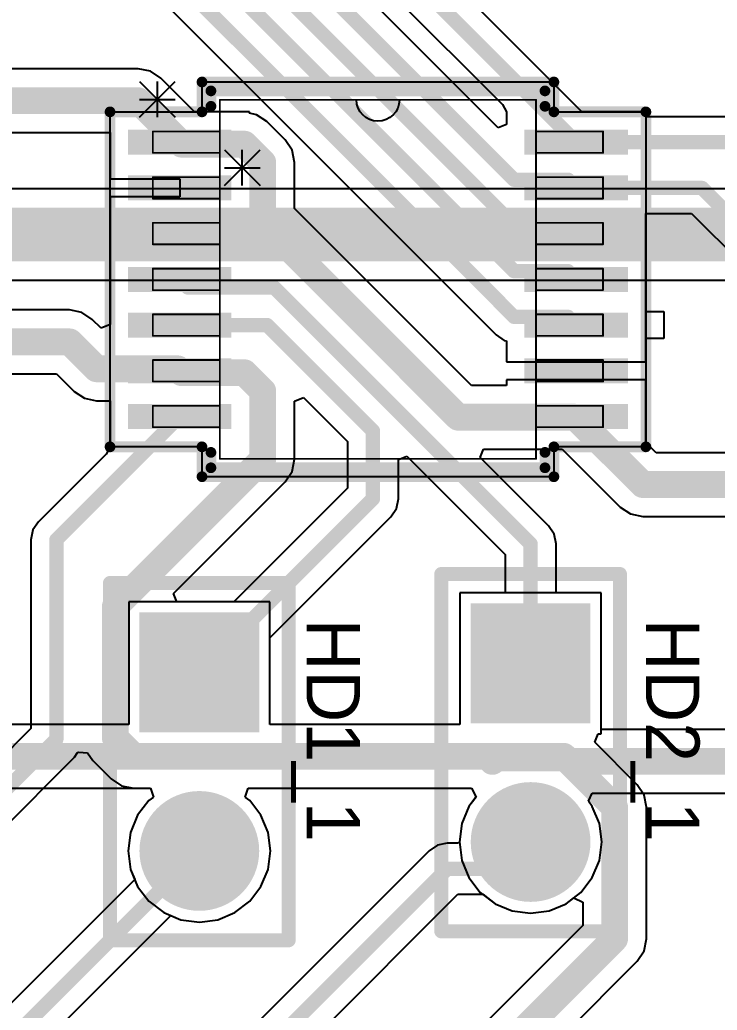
# Model space of a CAD drawing. Header units: millimetres. Extents: x 0.67 to 7.75, y 0.64 to 6.06.
# Drawn here: x 2.302 to 2.693, y 1.931 to 2.485 of the extents above; entities that cross this region are included whole.
import ezdxf

# ---------------------------------------------------------------- set-up
doc = ezdxf.new("R2010")
doc.units = ezdxf.units.MM
doc.header["$MEASUREMENT"] = 0
for name, color, linetype in [('BottomLayer', 5, 'Continuous'), ('BottomSolder', 6, 'Continuous'), ('Mechanical13', 56, 'Continuous'), ('Mechanical15', 56, 'Continuous'), ('MultiLayer', 9, 'Continuous'), ('PadHoleLayer', 156, 'Continuous'), ('TopLayer', 1, 'Continuous'), ('TopOverlay', 2, 'Continuous'), ('TopPaste', 8, 'Continuous'), ('TopSolder', 216, 'Continuous')]:
    doc.layers.add(name, color=color, linetype=linetype)

# ---------------------------------------------------------------- blocks, each defined once
blk = doc.blocks.new('RU_14_42')
at = {"layer": 'Mechanical13'}
for p, q in [((-0.086, 0.07249), (-0.06601, 0.0525)), ((-0.086, 0.0525), (-0.06601, 0.07249)), ((-0.076, 0.0525), (-0.076, 0.07249)), ((-0.086, 0.0625), (-0.06601, 0.0625))]:
    blk.add_line(p, q, dxfattribs=at)
at = {"layer": 'Mechanical13', "const_width": 0.001}
for points in [[(-0.0885, -0.1005), (-0.0885, 0.1005)], [(-0.0885, 0.1005), (0.0885, 0.1005)], [(0.0885, -0.1005), (0.0885, 0.1005)], [(-0.126, 0.07077), (-0.126, 0.08277)], [(-0.126, 0.08277), (-0.0885, 0.08277)], [(-0.0885, 0.07077), (-0.0885, 0.08277)], [(0.0885, 0.08277), (0.126, 0.08277)], [(0.0885, 0.07077), (0.0885, 0.08277)], [(0.126, 0.07077), (0.126, 0.08277)], [(-0.126, 0.07077), (-0.0885, 0.07077)], [(0.0885, 0.07077), (0.126, 0.07077)], [(-0.126, 0.04518), (-0.126, 0.05718)], [(-0.126, 0.05718), (-0.0885, 0.05718)], [(-0.0885, 0.04518), (-0.0885, 0.05718)], [(0.0885, 0.05718), (0.126, 0.05718)], [(0.0885, 0.04518), (0.0885, 0.05718)], [(0.126, 0.04518), (0.126, 0.05718)], [(-0.126, 0.04518), (-0.0885, 0.04518)], [(0.0885, 0.04518), (0.126, 0.04518)], [(-0.126, 0.01959), (-0.126, 0.03159)], [(-0.126, 0.03159), (-0.0885, 0.03159)], [(-0.0885, 0.01959), (-0.0885, 0.03159)], [(0.0885, 0.03159), (0.126, 0.03159)], [(0.0885, 0.01959), (0.0885, 0.03159)], [(0.126, 0.01959), (0.126, 0.03159)], [(-0.126, 0.01959), (-0.0885, 0.01959)], [(0.0885, 0.01959), (0.126, 0.01959)], [(-0.126, -0.006), (-0.126, 0.006)], [(-0.126, 0.006), (-0.0885, 0.006)], [(-0.0885, -0.006), (-0.0885, 0.006)], [(0.0885, 0.006), (0.126, 0.006)], [(0.0885, -0.006), (0.0885, 0.006)], [(0.126, -0.006), (0.126, 0.006)], [(-0.126, -0.006), (-0.0885, -0.006)], [(0.0885, -0.006), (0.126, -0.006)], [(-0.126, -0.03159), (-0.126, -0.01959)], [(-0.126, -0.01959), (-0.0885, -0.01959)], [(-0.0885, -0.03159), (-0.0885, -0.01959)], [(0.0885, -0.01959), (0.126, -0.01959)], [(0.0885, -0.03159), (0.0885, -0.01959)], [(0.126, -0.03159), (0.126, -0.01959)], [(-0.126, -0.03159), (-0.0885, -0.03159)], [(0.0885, -0.03159), (0.126, -0.03159)], [(-0.126, -0.05718), (-0.126, -0.04518)], [(-0.126, -0.04518), (-0.0885, -0.04518)], [(-0.0885, -0.05718), (-0.0885, -0.04518)], [(0.0885, -0.04518), (0.126, -0.04518)], [(0.0885, -0.05718), (0.0885, -0.04518)], [(0.126, -0.05718), (0.126, -0.04518)], [(-0.126, -0.05718), (-0.0885, -0.05718)], [(0.0885, -0.05718), (0.126, -0.05718)], [(-0.126, -0.08277), (-0.126, -0.07077)], [(-0.126, -0.07077), (-0.0885, -0.07077)], [(-0.0885, -0.08277), (-0.0885, -0.07077)], [(0.0885, -0.07077), (0.126, -0.07077)], [(0.0885, -0.08277), (0.0885, -0.07077)], [(0.126, -0.08277), (0.126, -0.07077)], [(-0.126, -0.08277), (-0.0885, -0.08277)], [(0.0885, -0.08277), (0.126, -0.08277)], [(-0.0885, -0.1005), (0.0885, -0.1005)]]:
    blk.add_lwpolyline(points, dxfattribs=at)
at = {"layer": 'Mechanical13', "const_width": 0.0005}
for points in [[(-0.08875, 0.1005, 1), (-0.08825, 0.1005, 1)], [(-0.08875, 0.1005, 1), (-0.08825, 0.1005, 1)], [(0.08825, 0.1005, 1), (0.08875, 0.1005, 1)], [(0.08825, 0.1005, 1), (0.08875, 0.1005, 1)], [(-0.12625, 0.08277, 1), (-0.12575, 0.08277, 1)], [(-0.12625, 0.08277, 1), (-0.12575, 0.08277, 1)], [(-0.08875, 0.08277, 1), (-0.08825, 0.08277, 1)], [(-0.08875, 0.08277, 1), (-0.08825, 0.08277, 1)], [(0.08825, 0.08277, 1), (0.08875, 0.08277, 1)], [(0.08825, 0.08277, 1), (0.08875, 0.08277, 1)], [(0.12575, 0.08277, 1), (0.12625, 0.08277, 1)], [(0.12575, 0.08277, 1), (0.12625, 0.08277, 1)], [(-0.12625, 0.07077, 1), (-0.12575, 0.07077, 1)], [(-0.12625, 0.07077, 1), (-0.12575, 0.07077, 1)], [(-0.08875, 0.07077, 1), (-0.08825, 0.07077, 1)], [(-0.08875, 0.07077, 1), (-0.08825, 0.07077, 1)], [(0.08825, 0.07077, 1), (0.08875, 0.07077, 1)], [(0.08825, 0.07077, 1), (0.08875, 0.07077, 1)], [(0.12575, 0.07077, 1), (0.12625, 0.07077, 1)], [(0.12575, 0.07077, 1), (0.12625, 0.07077, 1)], [(-0.12625, 0.05718, 1), (-0.12575, 0.05718, 1)], [(-0.12625, 0.05718, 1), (-0.12575, 0.05718, 1)], [(-0.08875, 0.05718, 1), (-0.08825, 0.05718, 1)], [(-0.08875, 0.05718, 1), (-0.08825, 0.05718, 1)], [(0.08825, 0.05718, 1), (0.08875, 0.05718, 1)], [(0.08825, 0.05718, 1), (0.08875, 0.05718, 1)], [(0.12575, 0.05718, 1), (0.12625, 0.05718, 1)], [(0.12575, 0.05718, 1), (0.12625, 0.05718, 1)], [(-0.12625, 0.04518, 1), (-0.12575, 0.04518, 1)], [(-0.12625, 0.04518, 1), (-0.12575, 0.04518, 1)], [(-0.08875, 0.04518, 1), (-0.08825, 0.04518, 1)], [(-0.08875, 0.04518, 1), (-0.08825, 0.04518, 1)], [(0.08825, 0.04518, 1), (0.08875, 0.04518, 1)], [(0.08825, 0.04518, 1), (0.08875, 0.04518, 1)], [(0.12575, 0.04518, 1), (0.12625, 0.04518, 1)], [(0.12575, 0.04518, 1), (0.12625, 0.04518, 1)], [(-0.12625, 0.03159, 1), (-0.12575, 0.03159, 1)], [(-0.12625, 0.03159, 1), (-0.12575, 0.03159, 1)], [(-0.08875, 0.03159, 1), (-0.08825, 0.03159, 1)], [(-0.08875, 0.03159, 1), (-0.08825, 0.03159, 1)], [(0.08825, 0.03159, 1), (0.08875, 0.03159, 1)], [(0.08825, 0.03159, 1), (0.08875, 0.03159, 1)], [(0.12575, 0.03159, 1), (0.12625, 0.03159, 1)], [(0.12575, 0.03159, 1), (0.12625, 0.03159, 1)], [(-0.12625, 0.01959, 1), (-0.12575, 0.01959, 1)], [(-0.12625, 0.01959, 1), (-0.12575, 0.01959, 1)], [(-0.08875, 0.01959, 1), (-0.08825, 0.01959, 1)], [(-0.08875, 0.01959, 1), (-0.08825, 0.01959, 1)], [(0.08825, 0.01959, 1), (0.08875, 0.01959, 1)], [(0.08825, 0.01959, 1), (0.08875, 0.01959, 1)], [(0.12575, 0.01959, 1), (0.12625, 0.01959, 1)], [(0.12575, 0.01959, 1), (0.12625, 0.01959, 1)], [(-0.12625, 0.006, 1), (-0.12575, 0.006, 1)], [(-0.12625, 0.006, 1), (-0.12575, 0.006, 1)], [(-0.08875, 0.006, 1), (-0.08825, 0.006, 1)], [(-0.08875, 0.006, 1), (-0.08825, 0.006, 1)], [(0.08825, 0.006, 1), (0.08875, 0.006, 1)], [(0.08825, 0.006, 1), (0.08875, 0.006, 1)], [(0.12575, 0.006, 1), (0.12625, 0.006, 1)], [(0.12575, 0.006, 1), (0.12625, 0.006, 1)], [(-0.12625, -0.006, 1), (-0.12575, -0.006, 1)], [(-0.12625, -0.006, 1), (-0.12575, -0.006, 1)], [(-0.08875, -0.006, 1), (-0.08825, -0.006, 1)], [(-0.08875, -0.006, 1), (-0.08825, -0.006, 1)], [(0.08825, -0.006, 1), (0.08875, -0.006, 1)], [(0.08825, -0.006, 1), (0.08875, -0.006, 1)], [(0.12575, -0.006, 1), (0.12625, -0.006, 1)], [(0.12575, -0.006, 1), (0.12625, -0.006, 1)], [(-0.12625, -0.01959, 1), (-0.12575, -0.01959, 1)], [(-0.12625, -0.01959, 1), (-0.12575, -0.01959, 1)], [(-0.08875, -0.01959, 1), (-0.08825, -0.01959, 1)], [(-0.08875, -0.01959, 1), (-0.08825, -0.01959, 1)], [(0.08825, -0.01959, 1), (0.08875, -0.01959, 1)], [(0.08825, -0.01959, 1), (0.08875, -0.01959, 1)], [(0.12575, -0.01959, 1), (0.12625, -0.01959, 1)], [(0.12575, -0.01959, 1), (0.12625, -0.01959, 1)], [(-0.12625, -0.03159, 1), (-0.12575, -0.03159, 1)], [(-0.12625, -0.03159, 1), (-0.12575, -0.03159, 1)], [(-0.08875, -0.03159, 1), (-0.08825, -0.03159, 1)], [(-0.08875, -0.03159, 1), (-0.08825, -0.03159, 1)], [(0.08825, -0.03159, 1), (0.08875, -0.03159, 1)], [(0.08825, -0.03159, 1), (0.08875, -0.03159, 1)], [(0.12575, -0.03159, 1), (0.12625, -0.03159, 1)], [(0.12575, -0.03159, 1), (0.12625, -0.03159, 1)], [(-0.12625, -0.04518, 1), (-0.12575, -0.04518, 1)], [(-0.12625, -0.04518, 1), (-0.12575, -0.04518, 1)], [(-0.08875, -0.04518, 1), (-0.08825, -0.04518, 1)], [(-0.08875, -0.04518, 1), (-0.08825, -0.04518, 1)], [(0.08825, -0.04518, 1), (0.08875, -0.04518, 1)], [(0.08825, -0.04518, 1), (0.08875, -0.04518, 1)], [(0.12575, -0.04518, 1), (0.12625, -0.04518, 1)], [(0.12575, -0.04518, 1), (0.12625, -0.04518, 1)], [(-0.12625, -0.05718, 1), (-0.12575, -0.05718, 1)], [(-0.12625, -0.05718, 1), (-0.12575, -0.05718, 1)], [(-0.08875, -0.05718, 1), (-0.08825, -0.05718, 1)], [(-0.08875, -0.05718, 1), (-0.08825, -0.05718, 1)], [(0.08825, -0.05718, 1), (0.08875, -0.05718, 1)], [(0.08825, -0.05718, 1), (0.08875, -0.05718, 1)], [(0.12575, -0.05718, 1), (0.12625, -0.05718, 1)], [(0.12575, -0.05718, 1), (0.12625, -0.05718, 1)], [(-0.12625, -0.07077, 1), (-0.12575, -0.07077, 1)], [(-0.12625, -0.07077, 1), (-0.12575, -0.07077, 1)], [(-0.08875, -0.07077, 1), (-0.08825, -0.07077, 1)], [(-0.08875, -0.07077, 1), (-0.08825, -0.07077, 1)], [(0.08825, -0.07077, 1), (0.08875, -0.07077, 1)], [(0.08825, -0.07077, 1), (0.08875, -0.07077, 1)], [(0.12575, -0.07077, 1), (0.12625, -0.07077, 1)], [(0.12575, -0.07077, 1), (0.12625, -0.07077, 1)], [(-0.12625, -0.08277, 1), (-0.12575, -0.08277, 1)], [(-0.12625, -0.08277, 1), (-0.12575, -0.08277, 1)], [(-0.08875, -0.08277, 1), (-0.08825, -0.08277, 1)], [(-0.08875, -0.08277, 1), (-0.08825, -0.08277, 1)], [(0.08825, -0.08277, 1), (0.08875, -0.08277, 1)], [(0.08825, -0.08277, 1), (0.08875, -0.08277, 1)], [(0.12575, -0.08277, 1), (0.12625, -0.08277, 1)], [(0.12575, -0.08277, 1), (0.12625, -0.08277, 1)], [(-0.08875, -0.1005, 1), (-0.08825, -0.1005, 1)], [(-0.08875, -0.1005, 1), (-0.08825, -0.1005, 1)], [(0.08825, -0.1005, 1), (0.08875, -0.1005, 1)], [(0.08825, -0.1005, 1), (0.08875, -0.1005, 1)]]:
    blk.add_lwpolyline(points, format="xyb", close=True, dxfattribs=at)
at = {"layer": 'Mechanical13'}
blk.add_lwpolyline([(0.012, 0.1005, -1), (-0.012, 0.1005)], format="xyb", dxfattribs=at)
for points in [[(-0.012, 0.1005, 1), (-0.012, 0.1005, 1)], [(0.012, 0.1005, 1), (0.012, 0.1005, 1)]]:
    blk.add_lwpolyline(points, format="xyb", close=True, dxfattribs=at)
at = {"layer": 'Mechanical15'}
for p, q in [((-0.0985, 0.09377), (-0.0985, 0.1105)), ((-0.0985, 0.1105), (0.0985, 0.1105)), ((0.0985, 0.1105), (0.0985, 0.09377)), ((-0.15, -0.09377), (-0.15, 0.09377)), ((-0.15, 0.09377), (-0.0985, 0.09377)), ((0.0985, 0.09377), (0.15, 0.09377)), ((0.15, 0.09377), (0.15, -0.09377)), ((-0.0985, -0.09377), (-0.15, -0.09377)), ((-0.0985, -0.1105), (-0.0985, -0.09377)), ((0.15, -0.09377), (0.0985, -0.09377)), ((0.0985, -0.09377), (0.0985, -0.1105)), ((0.0985, -0.1105), (-0.0985, -0.1105))]:
    blk.add_line(p, q, dxfattribs=at)
at = {"layer": 'Mechanical15', "const_width": 0.006}
for points in [[(-0.0985, 0.1105), (0.0985, 0.1105)], [(-0.0985, 0.09377), (-0.0985, 0.1105)], [(0.0985, 0.09377), (0.0985, 0.1105)], [(-0.15, 0.09377), (-0.0985, 0.09377)], [(-0.15, -0.09377), (-0.15, 0.09377)], [(0.0985, 0.09377), (0.15, 0.09377)], [(0.15, -0.09377), (0.15, 0.09377)], [(-0.15, -0.09377), (-0.0985, -0.09377)], [(-0.0985, -0.1105), (-0.0985, -0.09377)], [(0.0985, -0.1105), (0.0985, -0.09377)], [(0.0985, -0.09377), (0.15, -0.09377)], [(-0.0985, -0.1105), (0.0985, -0.1105)]]:
    blk.add_lwpolyline(points, dxfattribs=at)
at = {"layer": 'Mechanical15', "const_width": 0.003}
for points in [[(-0.1, 0.1105, 1), (-0.097, 0.1105, 1)], [(-0.1, 0.1105, 1), (-0.097, 0.1105, 1)], [(0.097, 0.1105, 1), (0.1, 0.1105, 1)], [(0.097, 0.1105, 1), (0.1, 0.1105, 1)], [(-0.1515, 0.09377, 1), (-0.1485, 0.09377, 1)], [(-0.1515, 0.09377, 1), (-0.1485, 0.09377, 1)], [(-0.1, 0.09377, 1), (-0.097, 0.09377, 1)], [(-0.1, 0.09377, 1), (-0.097, 0.09377, 1)], [(0.097, 0.09377, 1), (0.1, 0.09377, 1)], [(0.097, 0.09377, 1), (0.1, 0.09377, 1)], [(0.1485, 0.09377, 1), (0.1515, 0.09377, 1)], [(0.1485, 0.09377, 1), (0.1515, 0.09377, 1)], [(-0.1515, -0.09377, 1), (-0.1485, -0.09377, 1)], [(-0.1515, -0.09377, 1), (-0.1485, -0.09377, 1)], [(-0.1, -0.09377, 1), (-0.097, -0.09377, 1)], [(-0.1, -0.09377, 1), (-0.097, -0.09377, 1)], [(0.097, -0.09377, 1), (0.1, -0.09377, 1)], [(0.097, -0.09377, 1), (0.1, -0.09377, 1)], [(0.1485, -0.09377, 1), (0.1515, -0.09377, 1)], [(0.1485, -0.09377, 1), (0.1515, -0.09377, 1)], [(-0.1, -0.1105, 1), (-0.097, -0.1105, 1)], [(-0.1, -0.1105, 1), (-0.097, -0.1105, 1)], [(0.097, -0.1105, 1), (0.1, -0.1105, 1)], [(0.097, -0.1105, 1), (0.1, -0.1105, 1)]]:
    blk.add_lwpolyline(points, format="xyb", close=True, dxfattribs=at)
at = {"layer": 'TopLayer'}
for points in [[(-0.14, 0.06977), (-0.082, 0.06977), (-0.14, 0.08377), (-0.082, 0.08377)], [(0.082, 0.06977), (0.14, 0.06977), (0.082, 0.08377), (0.14, 0.08377)], [(-0.14, 0.04418), (-0.082, 0.04418), (-0.14, 0.05818), (-0.082, 0.05818)], [(0.082, 0.04418), (0.14, 0.04418), (0.082, 0.05818), (0.14, 0.05818)], [(-0.14, 0.01859), (-0.082, 0.01859), (-0.14, 0.03259), (-0.082, 0.03259)], [(0.082, 0.01859), (0.14, 0.01859), (0.082, 0.03259), (0.14, 0.03259)], [(-0.14, -0.007), (-0.082, -0.007), (-0.14, 0.007), (-0.082, 0.007)], [(0.082, -0.007), (0.14, -0.007), (0.082, 0.007), (0.14, 0.007)], [(-0.14, -0.03259), (-0.082, -0.03259), (-0.14, -0.01859), (-0.082, -0.01859)], [(0.082, -0.03259), (0.14, -0.03259), (0.082, -0.01859), (0.14, -0.01859)], [(-0.14, -0.05818), (-0.082, -0.05818), (-0.14, -0.04418), (-0.082, -0.04418)], [(0.082, -0.05818), (0.14, -0.05818), (0.082, -0.04418), (0.14, -0.04418)], [(-0.14, -0.08377), (-0.082, -0.08377), (-0.14, -0.06977), (-0.082, -0.06977)], [(0.082, -0.08377), (0.14, -0.08377), (0.082, -0.06977), (0.14, -0.06977)]]:
    blk.add_solid(points, dxfattribs=at)
at = {"layer": 'TopOverlay'}
for p, q in [((-0.1335, 0.11076), (-0.11351, 0.09077)), ((-0.1335, 0.09077), (-0.11351, 0.11076)), ((-0.1235, 0.09077), (-0.1235, 0.11076)), ((-0.1335, 0.10077), (-0.11351, 0.10077)), ((0.15, -0.03309), (0.15, -0.01809)), ((0.15, -0.01809), (0.16, -0.01809)), ((0.16, -0.01809), (0.16, -0.03309)), ((0.16, -0.03309), (0.15, -0.03309))]:
    blk.add_line(p, q, dxfattribs=at)
at = {"layer": 'TopOverlay', "const_width": 0.006}
for points in [[(-0.0935, 0.09687), (-0.0935, 0.1055)], [(-0.0935, 0.1055), (0.0935, 0.1055)], [(0.0935, 0.09687), (0.0935, 0.1055)], [(-0.0935, -0.1055), (-0.0935, -0.09687)], [(0.0935, -0.1055), (0.0935, -0.09687)], [(-0.0935, -0.1055), (0.0935, -0.1055)]]:
    blk.add_lwpolyline(points, dxfattribs=at)
at = {"layer": 'TopOverlay', "const_width": 0.003}
for points in [[(-0.095, 0.1055, 1), (-0.092, 0.1055, 1)], [(-0.095, 0.1055, 1), (-0.092, 0.1055, 1)], [(0.092, 0.1055, 1), (0.095, 0.1055, 1)], [(0.092, 0.1055, 1), (0.095, 0.1055, 1)], [(-0.095, 0.09687, 1), (-0.092, 0.09687, 1)], [(0.092, 0.09687, 1), (0.095, 0.09687, 1)], [(-0.095, -0.09687, 1), (-0.092, -0.09687, 1)], [(0.092, -0.09687, 1), (0.095, -0.09687, 1)], [(-0.095, -0.1055, 1), (-0.092, -0.1055, 1)], [(-0.095, -0.1055, 1), (-0.092, -0.1055, 1)], [(0.092, -0.1055, 1), (0.095, -0.1055, 1)], [(0.092, -0.1055, 1), (0.095, -0.1055, 1)]]:
    blk.add_lwpolyline(points, format="xyb", close=True, dxfattribs=at)
at = {"layer": 'TopPaste'}
for points in [[(-0.14, 0.06977), (-0.082, 0.06977), (-0.14, 0.08377), (-0.082, 0.08377)], [(0.082, 0.06977), (0.14, 0.06977), (0.082, 0.08377), (0.14, 0.08377)], [(-0.14, 0.04418), (-0.082, 0.04418), (-0.14, 0.05818), (-0.082, 0.05818)], [(0.082, 0.04418), (0.14, 0.04418), (0.082, 0.05818), (0.14, 0.05818)], [(-0.14, 0.01859), (-0.082, 0.01859), (-0.14, 0.03259), (-0.082, 0.03259)], [(0.082, 0.01859), (0.14, 0.01859), (0.082, 0.03259), (0.14, 0.03259)], [(-0.14, -0.007), (-0.082, -0.007), (-0.14, 0.007), (-0.082, 0.007)], [(0.082, -0.007), (0.14, -0.007), (0.082, 0.007), (0.14, 0.007)], [(-0.14, -0.03259), (-0.082, -0.03259), (-0.14, -0.01859), (-0.082, -0.01859)], [(0.082, -0.03259), (0.14, -0.03259), (0.082, -0.01859), (0.14, -0.01859)], [(-0.14, -0.05818), (-0.082, -0.05818), (-0.14, -0.04418), (-0.082, -0.04418)], [(0.082, -0.05818), (0.14, -0.05818), (0.082, -0.04418), (0.14, -0.04418)], [(-0.14, -0.08377), (-0.082, -0.08377), (-0.14, -0.06977), (-0.082, -0.06977)], [(0.082, -0.08377), (0.14, -0.08377), (0.082, -0.06977), (0.14, -0.06977)]]:
    blk.add_solid(points, dxfattribs=at)
at = {"layer": 'TopSolder'}
for points in [[(-0.14, 0.06977), (-0.082, 0.06977), (-0.14, 0.08377), (-0.082, 0.08377)], [(0.082, 0.06977), (0.14, 0.06977), (0.082, 0.08377), (0.14, 0.08377)], [(-0.14, 0.04418), (-0.082, 0.04418), (-0.14, 0.05818), (-0.082, 0.05818)], [(0.082, 0.04418), (0.14, 0.04418), (0.082, 0.05818), (0.14, 0.05818)], [(-0.14, 0.01859), (-0.082, 0.01859), (-0.14, 0.03259), (-0.082, 0.03259)], [(0.082, 0.01859), (0.14, 0.01859), (0.082, 0.03259), (0.14, 0.03259)], [(-0.14, -0.007), (-0.082, -0.007), (-0.14, 0.007), (-0.082, 0.007)], [(0.082, -0.007), (0.14, -0.007), (0.082, 0.007), (0.14, 0.007)], [(-0.14, -0.03259), (-0.082, -0.03259), (-0.14, -0.01859), (-0.082, -0.01859)], [(0.082, -0.03259), (0.14, -0.03259), (0.082, -0.01859), (0.14, -0.01859)], [(-0.14, -0.05818), (-0.082, -0.05818), (-0.14, -0.04418), (-0.082, -0.04418)], [(0.082, -0.05818), (0.14, -0.05818), (0.082, -0.04418), (0.14, -0.04418)], [(-0.14, -0.08377), (-0.082, -0.08377), (-0.14, -0.06977), (-0.082, -0.06977)], [(0.082, -0.08377), (0.14, -0.08377), (0.082, -0.06977), (0.14, -0.06977)]]:
    blk.add_solid(points, dxfattribs=at)
blk = doc.blocks.new('HDR1X2_54')
at = {"layer": 'BottomLayer', "const_width": 0.02953}
blk.add_lwpolyline([(0.08524, 0, 1), (0.11476, 0, 1)], format="xyb", close=True, dxfattribs=at)
at = {"layer": 'BottomLayer'}
blk.add_solid([(-0.02953, -0.02953), (0.02953, -0.02953), (-0.02953, 0.02953), (0.02953, 0.02953)], dxfattribs=at)
at = {"layer": 'BottomSolder', "const_width": 0.03353}
blk.add_lwpolyline([(0.08324, 0, 1), (0.11676, 0, 1)], format="xyb", close=True, dxfattribs=at)
at = {"layer": 'BottomSolder'}
blk.add_solid([(-0.03353, -0.03353), (0.03353, -0.03353), (-0.03353, 0.03353), (0.03353, 0.03353)], dxfattribs=at)
at = {"layer": 'MultiLayer', "const_width": 0.02953}
blk.add_lwpolyline([(0.08524, 0, 1), (0.11476, 0, 1)], format="xyb", close=True, dxfattribs=at)
at = {"layer": 'MultiLayer'}
blk.add_solid([(-0.02953, -0.02953), (0.02953, -0.02953), (-0.02953, 0.02953), (0.02953, 0.02953)], dxfattribs=at)
at = {"layer": 'PadHoleLayer', "const_width": 0.01772}
for points in [[(-0.00886, 0, 1), (0.00886, 0, 1)], [(0.09114, 0, 1), (0.10886, 0, 1)]]:
    blk.add_lwpolyline(points, format="xyb", close=True, dxfattribs=at)
at = {"layer": 'TopLayer', "const_width": 0.02953}
blk.add_lwpolyline([(0.08524, 0, 1), (0.11476, 0, 1)], format="xyb", close=True, dxfattribs=at)
at = {"layer": 'TopLayer'}
blk.add_solid([(-0.02953, -0.02953), (0.02953, -0.02953), (-0.02953, 0.02953), (0.02953, 0.02953)], dxfattribs=at)
at = {"layer": 'TopOverlay', "const_width": 0.00787}
for points in [[(-0.05, -0.05), (-0.05, 0.05)], [(0.15, 0.05), (-0.05, 0.05)], [(0.15, -0.05), (0.15, 0.05)], [(0.15, -0.05), (-0.05, -0.05)]]:
    blk.add_lwpolyline(points, dxfattribs=at)
at = {"layer": 'TopOverlay', "const_width": 0.00394}
for points in [[(-0.05197, 0.05, 1), (-0.04803, 0.05, 1)], [(-0.05197, 0.05, 1), (-0.04803, 0.05, 1)], [(0.14803, 0.05, 1), (0.15197, 0.05, 1)], [(0.14803, 0.05, 1), (0.15197, 0.05, 1)], [(-0.05197, -0.05, 1), (-0.04803, -0.05, 1)], [(-0.05197, -0.05, 1), (-0.04803, -0.05, 1)], [(0.14803, -0.05, 1), (0.15197, -0.05, 1)], [(0.14803, -0.05, 1), (0.15197, -0.05, 1)]]:
    blk.add_lwpolyline(points, format="xyb", close=True, dxfattribs=at)
at = {"layer": 'TopSolder', "const_width": 0.03353}
blk.add_lwpolyline([(0.08324, 0, 1), (0.11676, 0, 1)], format="xyb", close=True, dxfattribs=at)
at = {"layer": 'TopSolder'}
blk.add_solid([(-0.03353, -0.03353), (0.03353, -0.03353), (-0.03353, 0.03353), (0.03353, 0.03353)], dxfattribs=at)
blk = doc.blocks.new('HDR1X2_55')
at = {"layer": 'BottomLayer', "const_width": 0.02953}
blk.add_lwpolyline([(0.08524, 0, 1), (0.11476, 0, 1)], format="xyb", close=True, dxfattribs=at)
at = {"layer": 'BottomLayer'}
blk.add_solid([(-0.02953, -0.02953), (0.02953, -0.02953), (-0.02953, 0.02953), (0.02953, 0.02953)], dxfattribs=at)
at = {"layer": 'BottomSolder', "const_width": 0.03353}
blk.add_lwpolyline([(0.08324, 0, 1), (0.11676, 0, 1)], format="xyb", close=True, dxfattribs=at)
at = {"layer": 'BottomSolder'}
blk.add_solid([(-0.03353, -0.03353), (0.03353, -0.03353), (-0.03353, 0.03353), (0.03353, 0.03353)], dxfattribs=at)
at = {"layer": 'MultiLayer', "const_width": 0.02953}
blk.add_lwpolyline([(0.08524, 0, 1), (0.11476, 0, 1)], format="xyb", close=True, dxfattribs=at)
at = {"layer": 'MultiLayer'}
blk.add_solid([(-0.02953, -0.02953), (0.02953, -0.02953), (-0.02953, 0.02953), (0.02953, 0.02953)], dxfattribs=at)
at = {"layer": 'PadHoleLayer', "const_width": 0.01772}
for points in [[(-0.00886, 0, 1), (0.00886, 0, 1)], [(0.09114, 0, 1), (0.10886, 0, 1)]]:
    blk.add_lwpolyline(points, format="xyb", close=True, dxfattribs=at)
at = {"layer": 'TopLayer', "const_width": 0.02953}
blk.add_lwpolyline([(0.08524, 0, 1), (0.11476, 0, 1)], format="xyb", close=True, dxfattribs=at)
at = {"layer": 'TopLayer'}
blk.add_solid([(-0.02953, -0.02953), (0.02953, -0.02953), (-0.02953, 0.02953), (0.02953, 0.02953)], dxfattribs=at)
at = {"layer": 'TopOverlay', "const_width": 0.00787}
for points in [[(-0.05, -0.05), (-0.05, 0.05)], [(0.15, 0.05), (-0.05, 0.05)], [(0.15, -0.05), (0.15, 0.05)], [(0.15, -0.05), (-0.05, -0.05)]]:
    blk.add_lwpolyline(points, dxfattribs=at)
at = {"layer": 'TopOverlay', "const_width": 0.00394}
for points in [[(-0.05197, 0.05, 1), (-0.04803, 0.05, 1)], [(-0.05197, 0.05, 1), (-0.04803, 0.05, 1)], [(0.14803, 0.05, 1), (0.15197, 0.05, 1)], [(0.14803, 0.05, 1), (0.15197, 0.05, 1)], [(-0.05197, -0.05, 1), (-0.04803, -0.05, 1)], [(-0.05197, -0.05, 1), (-0.04803, -0.05, 1)], [(0.14803, -0.05, 1), (0.15197, -0.05, 1)], [(0.14803, -0.05, 1), (0.15197, -0.05, 1)]]:
    blk.add_lwpolyline(points, format="xyb", close=True, dxfattribs=at)
at = {"layer": 'TopSolder', "const_width": 0.03353}
blk.add_lwpolyline([(0.08324, 0, 1), (0.11676, 0, 1)], format="xyb", close=True, dxfattribs=at)
at = {"layer": 'TopSolder'}
blk.add_solid([(-0.03353, -0.03353), (0.03353, -0.03353), (-0.03353, 0.03353), (0.03353, 0.03353)], dxfattribs=at)

msp = doc.modelspace()

# ---------------------------------------------------------------- linework, layer by layer
at = {"layer": 'BottomLayer'}
for p, q in [((3.241, 2.39049), (2.10927, 2.39049)), ((2.10927, 2.33951), (3.20453, 2.33951)), ((2.62778, 2.16441), (2.54872, 2.16441)), ((2.54872, 2.16441), (2.54872, 2.0907)), ((2.62778, 2.08784), (2.62778, 2.16441)), ((2.44232, 2.15941), (2.36327, 2.15941)), ((2.36327, 2.15941), (2.36327, 2.0907)), ((2.44232, 2.0907), (2.44232, 2.15941)), ((2.36327, 2.0907), (1.92157, 2.0907)), ((2.54872, 2.0907), (2.44232, 2.0907)), ((2.89957, 2.08784), (2.62778, 2.08784)), ((1.92157, 2.05502), (2.37543, 2.05502)), ((2.37543, 2.05502), (2.37713, 2.05002)), ((2.42846, 2.05002), (2.43016, 2.05502)), ((2.43016, 2.05502), (2.55524, 2.05502)), ((2.55524, 2.05502), (2.55736, 2.05073)), ((2.62059, 2.04767), (2.6228, 2.05216)), ((2.6228, 2.05216), (2.89957, 2.05216)), ((2.3746, 2.04808), (2.36827, 2.03982)), ((2.37713, 2.05002), (2.3746, 2.04808)), ((2.43099, 2.04808), (2.42846, 2.05002)), ((2.43732, 2.03982), (2.43099, 2.04808)), ((2.55722, 2.04938), (2.55372, 2.04482)), ((2.55736, 2.05073), (2.55722, 2.04938)), ((2.62278, 2.04482), (2.62059, 2.04767)), ((2.55372, 2.04482), (2.54974, 2.0352)), ((2.62676, 2.0352), (2.62278, 2.04482)), ((2.36827, 2.03982), (2.36429, 2.0302)), ((2.44131, 2.0302), (2.43732, 2.03982)), ((2.54974, 2.0352), (2.54838, 2.02489)), ((2.62812, 2.02489), (2.62676, 2.0352)), ((2.36429, 2.0302), (2.36293, 2.01989)), ((2.44266, 2.01989), (2.44131, 2.0302)), ((2.54838, 2.02489), (2.54974, 2.01457)), ((2.62676, 2.01457), (2.62812, 2.02489)), ((2.36293, 2.01989), (2.36429, 2.00957)), ((2.44131, 2.00957), (2.44266, 2.01989)), ((2.54974, 2.01457), (2.55372, 2.00495)), ((2.62278, 2.00495), (2.62676, 2.01457)), ((2.36429, 2.00957), (2.36827, 1.99995)), ((2.43732, 1.99995), (2.44131, 2.00957)), ((2.55372, 2.00495), (2.56006, 1.99669)), ((2.61644, 1.99669), (2.62278, 2.00495)), ((2.36827, 1.99995), (2.3746, 1.99169)), ((2.43099, 1.99169), (2.43732, 1.99995)), ((2.56006, 1.99669), (2.56832, 1.99036)), ((2.60819, 1.99036), (2.61644, 1.99669)), ((2.3746, 1.99169), (2.38286, 1.98536)), ((2.42273, 1.98536), (2.43099, 1.99169)), ((2.38286, 1.98536), (2.39248, 1.98138)), ((2.41311, 1.98138), (2.42273, 1.98536)), ((2.56832, 1.99036), (2.57793, 1.98638)), ((2.57793, 1.98638), (2.58825, 1.98502)), ((2.58825, 1.98502), (2.59857, 1.98638)), ((2.59857, 1.98638), (2.60819, 1.99036)), ((2.39248, 1.98138), (2.4028, 1.98002)), ((2.4028, 1.98002), (2.41311, 1.98138))]:
    msp.add_line(p, q, dxfattribs=at)
for points, const_width in [([(2.085, 2.365), (3.241, 2.365)], 0.03), ([(1.89114, 2.07286), (2.564, 2.07286)], 0.015), ([(2.564, 2.07286), (2.56686, 2.07)], 0.015), ([(2.56686, 2.07), (2.56877, 2.07191)], 0.015), ([(2.56877, 2.07191), (2.60773, 2.07191)], 0.015), ([(2.60773, 2.07191), (2.60964, 2.07)], 0.015), ([(2.60964, 2.07), (2.935, 2.07)], 0.015)]:
    msp.add_lwpolyline(points, dxfattribs=dict(at, const_width=const_width))
at = {"layer": 'BottomLayer', "const_width": 0.0075}
for points in [[(2.56025, 2.07286, 1), (2.56775, 2.07286, 1)], [(2.56025, 2.07286, 1), (2.56775, 2.07286, 1)], [(2.56502, 2.07191, 1), (2.57252, 2.07191, 1)], [(2.56502, 2.07191, 1), (2.57252, 2.07191, 1)], [(2.60398, 2.07191, 1), (2.61148, 2.07191, 1)], [(2.60398, 2.07191, 1), (2.61148, 2.07191, 1)], [(2.56311, 2.07, 1), (2.57061, 2.07, 1)], [(2.56311, 2.07, 1), (2.57061, 2.07, 1)], [(2.60589, 2.07, 1), (2.61339, 2.07, 1)], [(2.60589, 2.07, 1), (2.61339, 2.07, 1)]]:
    msp.add_lwpolyline(points, format="xyb", close=True, dxfattribs=at)
at = {"layer": 'TopLayer'}
for p, q in [((2.61698, 2.43366), (2.33283, 2.71781)), ((2.31283, 2.69743), (2.57255, 2.43772)), ((2.57018, 2.42467), (2.30412, 2.69072)), ((2.3236, 2.55423), (2.56043, 2.3174)), ((2.36857, 2.45773), (2.29079, 2.45773)), ((2.3754, 2.45637), (2.36857, 2.45773)), ((2.38118, 2.4525), (2.3754, 2.45637)), ((2.40003, 2.43366), (2.38118, 2.4525)), ((2.57255, 2.43772), (2.5748, 2.43366)), ((2.4308, 2.43366), (2.40003, 2.43366)), ((2.4308, 2.43286), (2.4308, 2.43366)), ((2.43487, 2.43205), (2.4308, 2.43286)), ((2.44066, 2.42818), (2.43487, 2.43205)), ((2.5748, 2.43366), (2.5748, 2.43366)), ((2.5748, 2.43366), (2.5748, 2.43366)), ((2.5748, 2.43366), (2.5748, 2.42658)), ((2.6528, 2.43366), (2.61698, 2.43366)), ((2.6528, 2.43093), (2.6528, 2.43366)), ((2.7398, 2.43093), (2.6528, 2.43093)), ((2.45091, 2.41793), (2.44066, 2.42818)), ((2.5748, 2.42658), (2.57018, 2.42467)), ((2.29079, 2.42204), (2.3528, 2.42204)), ((2.3528, 2.42204), (2.3528, 2.39607)), ((2.45478, 2.41214), (2.45091, 2.41793)), ((2.45091, 2.41793), (2.45091, 2.41793)), ((2.45614, 2.40532), (2.45478, 2.41214)), ((2.45614, 2.3795), (2.45614, 2.40532)), ((2.3528, 2.39607), (2.3918, 2.39607)), ((2.3918, 2.39607), (2.3918, 2.38607)), ((2.3918, 2.38607), (2.3528, 2.38607)), ((2.3528, 2.38607), (2.3528, 2.37407)), ((2.55509, 2.28055), (2.45614, 2.3795)), ((2.3528, 2.37407), (2.3528, 2.34848)), ((2.6528, 2.34848), (2.6528, 2.37679)), ((2.6528, 2.37679), (2.6783, 2.37679)), ((2.6783, 2.37679), (2.7398, 2.31529)), ((2.3528, 2.34848), (2.3528, 2.3146)), ((2.6528, 2.32289), (2.6528, 2.34848)), ((2.3302, 2.32273), (2.29079, 2.32273)), ((2.33703, 2.32137), (2.3302, 2.32273)), ((2.34282, 2.3175), (2.33703, 2.32137)), ((2.6528, 2.2973), (2.6528, 2.32289)), ((2.3478, 2.31253), (2.34282, 2.3175)), ((2.3528, 2.3146), (2.3478, 2.31253)), ((2.56043, 2.3174), (2.5607, 2.31699)), ((2.5607, 2.31699), (2.5689, 2.30879)), ((2.5689, 2.30879), (2.5689, 2.30879)), ((2.5689, 2.30879), (2.57353, 2.3057)), ((2.57353, 2.3057), (2.5748, 2.30545)), ((2.5748, 2.30545), (2.5748, 2.2937)), ((2.6528, 2.2937), (2.6528, 2.2973)), ((2.5748, 2.2937), (2.6528, 2.2937)), ((2.29079, 2.28704), (2.32281, 2.28704)), ((2.32281, 2.28704), (2.33268, 2.27718)), ((2.5748, 2.28055), (2.55509, 2.28055)), ((2.6528, 2.2837), (2.5748, 2.2837)), ((2.5748, 2.2837), (2.5748, 2.28055)), ((2.6528, 2.24852), (2.6528, 2.2837)), ((2.33268, 2.27718), (2.33847, 2.27331)), ((2.45614, 2.2716), (2.46114, 2.27367)), ((2.46114, 2.27367), (2.48573, 2.24909)), ((2.33847, 2.27331), (2.3453, 2.27195)), ((2.3453, 2.27195), (2.3453, 2.27195)), ((2.3453, 2.27195), (2.3528, 2.27195)), ((2.3528, 2.27195), (2.3528, 2.24611)), ((2.45614, 2.23919), (2.45614, 2.2716)), ((2.3528, 2.24611), (2.35056, 2.24207)), ((2.3528, 2.24611), (2.3528, 2.24611)), ((2.3528, 2.24611), (2.3528, 2.24611)), ((2.48573, 2.24909), (2.48573, 2.223)), ((2.65848, 2.24284), (2.6528, 2.24852)), ((2.35056, 2.24207), (2.3127, 2.20421)), ((2.51427, 2.23901), (2.51889, 2.24092)), ((2.51889, 2.24092), (2.57398, 2.18584)), ((2.55995, 2.24024), (2.56186, 2.24486)), ((2.59834, 2.20184), (2.55995, 2.24024)), ((2.56186, 2.24486), (2.60599, 2.24486)), ((2.60599, 2.24486), (2.63847, 2.21238)), ((2.783, 2.24284), (2.65848, 2.24284)), ((2.45478, 2.23236), (2.45614, 2.23919)), ((2.45614, 2.23919), (2.45614, 2.23919)), ((2.51427, 2.21709), (2.51427, 2.23901)), ((2.45091, 2.22657), (2.45478, 2.23236)), ((2.38837, 2.16403), (2.45091, 2.22657)), ((2.45091, 2.22657), (2.45091, 2.22657)), ((2.48573, 2.223), (2.42214, 2.15941)), ((2.51319, 2.21163), (2.51427, 2.21709)), ((2.51427, 2.21709), (2.51427, 2.21709)), ((2.63847, 2.21238), (2.63847, 2.21238)), ((2.63847, 2.21238), (2.64426, 2.20852)), ((2.44232, 2.13923), (2.51009, 2.207)), ((2.51009, 2.207), (2.51319, 2.21163)), ((2.51009, 2.207), (2.51009, 2.207)), ((2.64426, 2.20852), (2.65109, 2.20716)), ((2.65109, 2.20716), (2.65109, 2.20716)), ((2.65109, 2.20716), (2.77561, 2.20716)), ((2.3127, 2.20421), (2.30961, 2.19958)), ((2.60144, 2.19721), (2.59834, 2.20184)), ((2.59834, 2.20184), (2.59834, 2.20184)), ((2.30961, 2.19958), (2.30852, 2.19411)), ((2.60253, 2.19175), (2.60144, 2.19721)), ((2.30852, 2.19411), (2.30852, 2.19411)), ((2.30852, 2.19411), (2.30852, 2.0884)), ((2.60253, 2.16441), (2.60253, 2.19175)), ((2.60253, 2.19175), (2.60253, 2.19175)), ((2.57398, 2.18584), (2.57398, 2.16441)), ((2.39029, 2.15941), (2.38837, 2.16403)), ((2.57398, 2.16441), (2.54872, 2.16441)), ((2.54872, 2.16441), (2.54872, 2.0907)), ((2.62778, 2.16441), (2.60253, 2.16441)), ((2.62778, 2.08536), (2.62778, 2.16441)), ((2.42214, 2.15941), (2.39029, 2.15941)), ((2.44232, 2.0907), (2.44232, 2.13923)), ((2.54872, 2.0907), (2.44232, 2.0907)), ((2.30852, 2.0884), (2.27454, 2.05441)), ((2.62414, 2.08074), (2.62605, 2.08536)), ((2.62605, 2.08536), (2.62778, 2.08536)), ((2.6479, 2.05698), (2.62414, 2.08074)), ((2.33289, 2.07239), (2.33461, 2.07496)), ((2.33461, 2.07496), (2.33538, 2.07518)), ((2.33538, 2.07518), (2.34026, 2.07483)), ((2.34026, 2.07483), (2.34315, 2.07049)), ((2.29079, 2.03029), (2.33289, 2.07239)), ((2.33289, 2.07239), (2.33289, 2.07239)), ((2.34315, 2.07049), (2.3534, 2.06024)), ((2.3534, 2.06024), (2.3534, 2.06024)), ((2.3534, 2.06024), (2.35919, 2.05637)), ((2.35919, 2.05637), (2.36602, 2.05502)), ((2.36602, 2.05502), (2.37543, 2.05502)), ((2.37543, 2.05502), (2.37713, 2.05002)), ((2.42846, 2.05002), (2.43016, 2.05502)), ((2.43016, 2.05502), (2.55524, 2.05502)), ((2.55524, 2.05502), (2.55771, 2.05002)), ((2.65176, 2.05119), (2.6479, 2.05698)), ((2.3746, 2.04808), (2.36827, 2.03982)), ((2.37713, 2.05002), (2.3746, 2.04808)), ((2.43099, 2.04808), (2.42846, 2.05002)), ((2.43732, 2.03982), (2.43099, 2.04808)), ((2.55771, 2.05002), (2.55372, 2.04482)), ((2.65312, 2.04437), (2.65176, 2.05119)), ((2.55372, 2.04482), (2.54974, 2.0352)), ((2.65312, 2.04436), (2.65312, 2.04437)), ((2.65312, 1.9707), (2.65312, 2.04436)), ((2.36827, 2.03982), (2.36429, 2.0302)), ((2.44131, 2.0302), (2.43732, 2.03982)), ((2.54974, 2.0352), (2.54838, 2.02489)), ((2.36429, 2.0302), (2.36293, 2.01989)), ((2.44266, 2.01989), (2.44131, 2.0302)), ((2.54158, 2.02416), (2.53612, 2.02307)), ((2.54775, 2.02416), (2.54158, 2.02416)), ((2.54158, 2.02416), (2.54158, 2.02416)), ((2.54838, 2.02489), (2.54775, 2.02416)), ((2.36293, 2.01989), (2.36429, 2.00957)), ((2.53149, 2.01998), (2.36927, 1.85776)), ((2.44131, 2.00957), (2.44266, 2.01989)), ((2.53612, 2.02307), (2.53149, 2.01998)), ((2.53149, 2.01998), (2.53149, 2.01998)), ((2.36429, 2.00957), (2.36663, 2.00391)), ((2.43732, 1.99995), (2.44131, 2.00957)), ((2.36663, 2.00391), (2.26388, 1.90116)), ((2.43099, 1.99169), (2.43732, 1.99995)), ((2.42273, 1.98536), (2.43099, 1.99169)), ((2.43394, 1.88206), (2.54749, 1.99561)), ((2.54749, 1.99561), (2.56147, 1.99561)), ((2.56147, 1.99561), (2.56832, 1.99036)), ((2.60819, 1.99036), (2.61244, 1.99362)), ((2.61244, 1.99362), (2.61744, 1.99115)), ((2.61744, 1.99115), (2.61744, 1.97809)), ((2.41311, 1.98138), (2.42273, 1.98536)), ((2.56832, 1.99036), (2.57793, 1.98638)), ((2.57793, 1.98638), (2.58825, 1.98502)), ((2.58825, 1.98502), (2.59857, 1.98638)), ((2.59857, 1.98638), (2.60819, 1.99036)), ((2.28825, 1.88515), (2.38682, 1.98372)), ((2.38682, 1.98372), (2.39248, 1.98138)), ((2.39248, 1.98138), (2.4028, 1.98002)), ((2.4028, 1.98002), (2.41311, 1.98138)), ((2.61744, 1.97809), (2.52018, 1.88083)), ((2.65176, 1.96387), (2.65312, 1.9707)), ((2.6479, 1.95808), (2.65176, 1.96387)), ((2.56726, 1.87745), (2.6479, 1.95808))]:
    msp.add_line(p, q, dxfattribs=at)
for points, const_width in [([(2.30045, 2.73), (2.6138, 2.41666)], 0.008), ([(2.28465, 2.69), (2.579, 2.39566)], 0.008), ([(2.3012, 2.648), (2.5708, 2.3784)], 0.008), ([(2.31747, 2.606), (2.579, 2.34448)], 0.008), ([(2.32951, 2.56851), (2.5708, 2.32722)], 0.008), ([(2.2552, 2.43989), (2.36857, 2.43989)], 0.015), ([(2.36857, 2.43989), (2.3918, 2.41666)], 0.015), ([(2.3918, 2.41666), (2.39289, 2.41557)], 0.015), ([(2.39289, 2.41557), (2.42804, 2.41557)], 0.015), ([(2.42804, 2.41557), (2.4383, 2.40532)], 0.015), ([(2.6138, 2.41666), (2.748, 2.41666)], 0.008), ([(2.4383, 2.37211), (2.4383, 2.40532)], 0.015), ([(2.579, 2.39566), (2.6092, 2.39566)], 0.008), ([(2.6092, 2.39566), (2.6138, 2.39107)], 0.008), ([(2.6138, 2.39107), (2.68421, 2.39107)], 0.008), ([(2.68421, 2.39107), (2.77539, 2.29989)], 0.008), ([(2.4383, 2.37211), (2.5477, 2.2627)], 0.015), ([(2.5708, 2.37827), (2.5708, 2.3784)], 0.008), ([(2.5708, 2.37827), (2.579, 2.37007)], 0.008), ([(2.579, 2.37007), (2.6092, 2.37007)], 0.008), ([(2.6092, 2.37007), (2.6138, 2.36548)], 0.008), ([(2.579, 2.34448), (2.6092, 2.34448)], 0.008), ([(2.6092, 2.34448), (2.6138, 2.33989)], 0.008), ([(2.3918, 2.33989), (2.39639, 2.3353)], 0.008), ([(2.39639, 2.3353), (2.4447, 2.3353)], 0.008), ([(2.4447, 2.3353), (2.58825, 2.19175)], 0.008), ([(2.5708, 2.32709), (2.5708, 2.32722)], 0.008), ([(2.5708, 2.32709), (2.579, 2.31889)], 0.008), ([(2.3918, 2.3143), (2.4407, 2.3143)], 0.008), ([(2.4407, 2.3143), (2.5, 2.255)], 0.008), ([(2.579, 2.31889), (2.6092, 2.31889)], 0.008), ([(2.6092, 2.31889), (2.6138, 2.3143)], 0.008), ([(2.2552, 2.30489), (2.3302, 2.30489)], 0.015), ([(2.3302, 2.30489), (2.3453, 2.2898)], 0.015), ([(2.3453, 2.2898), (2.3907, 2.2898)], 0.015), ([(2.3907, 2.2898), (2.3918, 2.2887)], 0.015), ([(2.3918, 2.2887), (2.39289, 2.28761)], 0.015), ([(2.39289, 2.28761), (2.42804, 2.28761)], 0.015), ([(2.42804, 2.28761), (2.4383, 2.27736)], 0.015), ([(2.4383, 2.23919), (2.4383, 2.27736)], 0.015), ([(2.5477, 2.2627), (2.61338, 2.2627)], 0.015), ([(2.61338, 2.2627), (2.65109, 2.225)], 0.015), ([(2.3228, 2.19411), (2.3918, 2.26311)], 0.008), ([(2.5, 2.21709), (2.5, 2.255)], 0.008), ([(2.35577, 2.15666), (2.4383, 2.23919)], 0.015), ([(2.65109, 2.225), (2.783, 2.225)], 0.015), ([(2.4028, 2.11989), (2.5, 2.21709)], 0.008), ([(2.3228, 2.08248), (2.3228, 2.19411)], 0.008), ([(2.58825, 2.11534), (2.58825, 2.19175)], 0.008), ([(2.35577, 2.08311), (2.35577, 2.15666)], 0.015), ([(2.5828, 2.10989), (2.58825, 2.11534)], 0.008), ([(2.35577, 2.08311), (2.36602, 2.07286)], 0.015), ([(2.2552, 2.01489), (2.3228, 2.08248)], 0.008), ([(2.36602, 2.07286), (2.60679, 2.07286)], 0.015), ([(2.60679, 2.07286), (2.63528, 2.04437)], 0.015), ([(2.63528, 1.9707), (2.63528, 2.04437)], 0.015), ([(2.27398, 1.89107), (2.4028, 2.01989)], 0.008), ([(2.3778, 1.8461), (2.54158, 2.00989)], 0.008), ([(2.54158, 2.00989), (2.5828, 2.00989)], 0.008), ([(2.5328, 1.86821), (2.63528, 1.9707)], 0.015)]:
    msp.add_lwpolyline(points, dxfattribs=dict(at, const_width=const_width))
for points, const_width in [([(2.36482, 2.43989, 1), (2.37232, 2.43989, 1)], 0.0075), ([(2.36482, 2.43989, 1), (2.37232, 2.43989, 1)], 0.0075), ([(2.38805, 2.41666, 1), (2.39555, 2.41666, 1)], 0.0075), ([(2.38805, 2.41666, 1), (2.39555, 2.41666, 1)], 0.0075), ([(2.38914, 2.41557, 1), (2.39664, 2.41557, 1)], 0.0075), ([(2.38914, 2.41557, 1), (2.39664, 2.41557, 1)], 0.0075), ([(2.42429, 2.41557, 1), (2.43179, 2.41557, 1)], 0.0075), ([(2.42429, 2.41557, 1), (2.43179, 2.41557, 1)], 0.0075), ([(2.6118, 2.41666, 1), (2.6158, 2.41666, 1)], 0.004), ([(2.6118, 2.41666, 1), (2.6158, 2.41666, 1)], 0.004), ([(2.43455, 2.40532, 1), (2.44205, 2.40532, 1)], 0.0075), ([(2.43455, 2.40532, 1), (2.44205, 2.40532, 1)], 0.0075), ([(2.577, 2.39566, 1), (2.581, 2.39566, 1)], 0.004), ([(2.577, 2.39566, 1), (2.581, 2.39566, 1)], 0.004), ([(2.6072, 2.39566, 1), (2.6112, 2.39566, 1)], 0.004), ([(2.6072, 2.39566, 1), (2.6112, 2.39566, 1)], 0.004), ([(2.6118, 2.39107, 1), (2.6158, 2.39107, 1)], 0.004), ([(2.6118, 2.39107, 1), (2.6158, 2.39107, 1)], 0.004), ([(2.68221, 2.39107, 1), (2.68621, 2.39107, 1)], 0.004), ([(2.68221, 2.39107, 1), (2.68621, 2.39107, 1)], 0.004), ([(2.43455, 2.37211, 1), (2.44205, 2.37211, 1)], 0.0075), ([(2.43455, 2.37211, 1), (2.44205, 2.37211, 1)], 0.0075), ([(2.5688, 2.3784, 1), (2.5728, 2.3784, 1)], 0.004), ([(2.5688, 2.3784, 1), (2.5728, 2.3784, 1)], 0.004), ([(2.5688, 2.37827, 1), (2.5728, 2.37827, 1)], 0.004), ([(2.5688, 2.37827, 1), (2.5728, 2.37827, 1)], 0.004), ([(2.577, 2.37007, 1), (2.581, 2.37007, 1)], 0.004), ([(2.577, 2.37007, 1), (2.581, 2.37007, 1)], 0.004), ([(2.6072, 2.37007, 1), (2.6112, 2.37007, 1)], 0.004), ([(2.6072, 2.37007, 1), (2.6112, 2.37007, 1)], 0.004), ([(2.6118, 2.36548, 1), (2.6158, 2.36548, 1)], 0.004), ([(2.577, 2.34448, 1), (2.581, 2.34448, 1)], 0.004), ([(2.577, 2.34448, 1), (2.581, 2.34448, 1)], 0.004), ([(2.6072, 2.34448, 1), (2.6112, 2.34448, 1)], 0.004), ([(2.6072, 2.34448, 1), (2.6112, 2.34448, 1)], 0.004), ([(2.3898, 2.33989, 1), (2.3938, 2.33989, 1)], 0.004), ([(2.6118, 2.33989, 1), (2.6158, 2.33989, 1)], 0.004), ([(2.39439, 2.3353, 1), (2.39839, 2.3353, 1)], 0.004), ([(2.39439, 2.3353, 1), (2.39839, 2.3353, 1)], 0.004), ([(2.4427, 2.3353, 1), (2.4467, 2.3353, 1)], 0.004), ([(2.4427, 2.3353, 1), (2.4467, 2.3353, 1)], 0.004), ([(2.5688, 2.32722, 1), (2.5728, 2.32722, 1)], 0.004), ([(2.5688, 2.32722, 1), (2.5728, 2.32722, 1)], 0.004), ([(2.5688, 2.32709, 1), (2.5728, 2.32709, 1)], 0.004), ([(2.5688, 2.32709, 1), (2.5728, 2.32709, 1)], 0.004), ([(2.3898, 2.3143, 1), (2.3938, 2.3143, 1)], 0.004), ([(2.4387, 2.3143, 1), (2.4427, 2.3143, 1)], 0.004), ([(2.4387, 2.3143, 1), (2.4427, 2.3143, 1)], 0.004), ([(2.577, 2.31889, 1), (2.581, 2.31889, 1)], 0.004), ([(2.577, 2.31889, 1), (2.581, 2.31889, 1)], 0.004), ([(2.6072, 2.31889, 1), (2.6112, 2.31889, 1)], 0.004), ([(2.6072, 2.31889, 1), (2.6112, 2.31889, 1)], 0.004), ([(2.6118, 2.3143, 1), (2.6158, 2.3143, 1)], 0.004), ([(2.32645, 2.30489, 1), (2.33395, 2.30489, 1)], 0.0075), ([(2.32645, 2.30489, 1), (2.33395, 2.30489, 1)], 0.0075), ([(2.34155, 2.2898, 1), (2.34905, 2.2898, 1)], 0.0075), ([(2.34155, 2.2898, 1), (2.34905, 2.2898, 1)], 0.0075), ([(2.38695, 2.2898, 1), (2.39445, 2.2898, 1)], 0.0075), ([(2.38695, 2.2898, 1), (2.39445, 2.2898, 1)], 0.0075), ([(2.38805, 2.2887, 1), (2.39555, 2.2887, 1)], 0.0075), ([(2.38805, 2.2887, 1), (2.39555, 2.2887, 1)], 0.0075), ([(2.38914, 2.28761, 1), (2.39664, 2.28761, 1)], 0.0075), ([(2.38914, 2.28761, 1), (2.39664, 2.28761, 1)], 0.0075), ([(2.42429, 2.28761, 1), (2.43179, 2.28761, 1)], 0.0075), ([(2.42429, 2.28761, 1), (2.43179, 2.28761, 1)], 0.0075), ([(2.43455, 2.27736, 1), (2.44205, 2.27736, 1)], 0.0075), ([(2.43455, 2.27736, 1), (2.44205, 2.27736, 1)], 0.0075), ([(2.54395, 2.2627, 1), (2.55145, 2.2627, 1)], 0.0075), ([(2.54395, 2.2627, 1), (2.55145, 2.2627, 1)], 0.0075), ([(2.60963, 2.2627, 1), (2.61713, 2.2627, 1)], 0.0075), ([(2.60963, 2.2627, 1), (2.61713, 2.2627, 1)], 0.0075), ([(2.3898, 2.26311, 1), (2.3938, 2.26311, 1)], 0.004), ([(2.498, 2.255, 1), (2.502, 2.255, 1)], 0.004), ([(2.498, 2.255, 1), (2.502, 2.255, 1)], 0.004), ([(2.43455, 2.23919, 1), (2.44205, 2.23919, 1)], 0.0075), ([(2.43455, 2.23919, 1), (2.44205, 2.23919, 1)], 0.0075), ([(2.64734, 2.225, 1), (2.65484, 2.225, 1)], 0.0075), ([(2.64734, 2.225, 1), (2.65484, 2.225, 1)], 0.0075), ([(2.498, 2.21709, 1), (2.502, 2.21709, 1)], 0.004), ([(2.498, 2.21709, 1), (2.502, 2.21709, 1)], 0.004), ([(2.3208, 2.19411, 1), (2.3248, 2.19411, 1)], 0.004), ([(2.3208, 2.19411, 1), (2.3248, 2.19411, 1)], 0.004), ([(2.58625, 2.19175, 1), (2.59025, 2.19175, 1)], 0.004), ([(2.58625, 2.19175, 1), (2.59025, 2.19175, 1)], 0.004), ([(2.35202, 2.15666, 1), (2.35952, 2.15666, 1)], 0.0075), ([(2.35202, 2.15666, 1), (2.35952, 2.15666, 1)], 0.0075), ([(2.4008, 2.11989, 1), (2.4048, 2.11989, 1)], 0.004), ([(2.58625, 2.11534, 1), (2.59025, 2.11534, 1)], 0.004), ([(2.58625, 2.11534, 1), (2.59025, 2.11534, 1)], 0.004), ([(2.5808, 2.10989, 1), (2.5848, 2.10989, 1)], 0.004), ([(2.35202, 2.08311, 1), (2.35952, 2.08311, 1)], 0.0075), ([(2.35202, 2.08311, 1), (2.35952, 2.08311, 1)], 0.0075), ([(2.3208, 2.08248, 1), (2.3248, 2.08248, 1)], 0.004), ([(2.3208, 2.08248, 1), (2.3248, 2.08248, 1)], 0.004), ([(2.36227, 2.07286, 1), (2.36977, 2.07286, 1)], 0.0075), ([(2.36227, 2.07286, 1), (2.36977, 2.07286, 1)], 0.0075), ([(2.60304, 2.07286, 1), (2.61054, 2.07286, 1)], 0.0075), ([(2.60304, 2.07286, 1), (2.61054, 2.07286, 1)], 0.0075), ([(2.63153, 2.04437, 1), (2.63903, 2.04437, 1)], 0.0075), ([(2.63153, 2.04437, 1), (2.63903, 2.04437, 1)], 0.0075), ([(2.4008, 2.01989, 1), (2.4048, 2.01989, 1)], 0.004), ([(2.53958, 2.00989, 1), (2.54358, 2.00989, 1)], 0.004), ([(2.53958, 2.00989, 1), (2.54358, 2.00989, 1)], 0.004), ([(2.5808, 2.00989, 1), (2.5848, 2.00989, 1)], 0.004), ([(2.63153, 1.9707, 1), (2.63903, 1.9707, 1)], 0.0075), ([(2.63153, 1.9707, 1), (2.63903, 1.9707, 1)], 0.0075)]:
    msp.add_lwpolyline(points, format="xyb", close=True, dxfattribs=dict(at, const_width=const_width))

# ---------------------------------------------------------------- block references
msp.add_blockref('RU_14_42', (2.5028, 2.33989))
at = {"rotation": 270}
for name, p in [('HDR1X2_55', (2.4028, 2.11989)), ('HDR1X2_54', (2.58825, 2.12489))]:
    msp.add_blockref(name, p, dxfattribs=at)

# ---------------------------------------------------------------- texts
at = {"layer": 'TopOverlay'}
for s, p in [('HD1_1', (2.4628, 2.14989)), ('HD2_1', (2.6528, 2.14989))]:
    msp.add_text(s, height=0.03, rotation=270, dxfattribs=at).set_placement(p)

doc.saveas('drawing.dxf')
